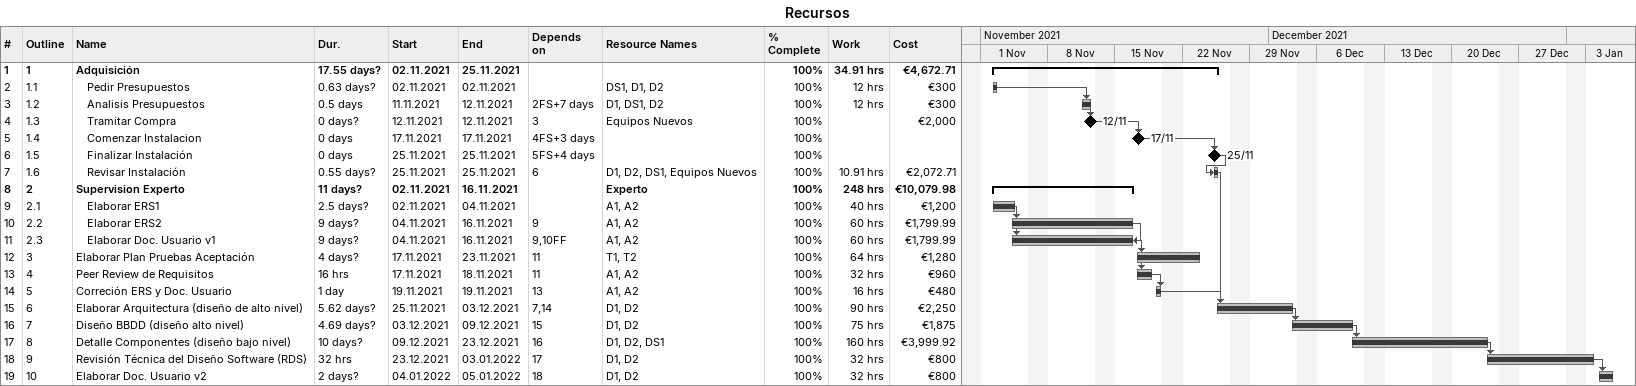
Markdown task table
Recursos

| ID | WBS | Task | Duration | Start | Finish | Predecessors | Resources | % complete | Work (h) | Cost (€) |
|---|---|---|---|---|---|---|---|---|---|---|
| 1 | 1 | **Adquisición** | 17.55d? | 2021-11-02 | 2021-11-25 |  |  | 100 | 34.91 | 4672.71 |
| 2 | 1.1 | Pedir Presupuestos | 0.63d? | 2021-11-02 | 2021-11-02 |  | DS1, D1, D2 | 100 | 12 | 300 |
| 3 | 1.2 | Analisis Presupuestos | 0.5d | 2021-11-11 | 2021-11-12 | 2FS+7d | D1, DS1, D2 | 100 | 12 | 300 |
| 4 | 1.3 | Tramitar Compra | 0d? | 2021-11-12 | 2021-11-12 | 3 | Equipos Nuevos | 100 |  | 2000 |
| 5 | 1.4 | Comenzar Instalacion | 0d | 2021-11-17 | 2021-11-17 | 4FS+3d |  | 100 |  |  |
| 6 | 1.5 | Finalizar Instalación | 0d | 2021-11-25 | 2021-11-25 | 5FS+4d |  | 100 |  |  |
| 7 | 1.6 | Revisar Instalación | 0.55d? | 2021-11-25 | 2021-11-25 | 6 | D1, D2, DS1, Equipos Nuevos | 100 | 10.91 | 2072.71 |
| 8 | 2 | **Supervision Experto** | 11d? | 2021-11-02 | 2021-11-16 |  | Experto | 100 | 248 | 10079.98 |
| 9 | 2.1 | Elaborar ERS1 | 2.5d? | 2021-11-02 | 2021-11-04 |  | A1, A2 | 100 | 40 | 1200 |
| 10 | 2.2 | Elaborar ERS2 | 9d? | 2021-11-04 | 2021-11-16 | 9 | A1, A2 | 100 | 60 | 1799.99 |
| 11 | 2.3 | Elaborar Doc. Usuario v1 | 9d? | 2021-11-04 | 2021-11-16 | 9, 10FF | A1, A2 | 100 | 60 | 1799.99 |
| 12 | 3 | Elaborar Plan Pruebas Aceptación | 4d? | 2021-11-17 | 2021-11-23 | 11 | T1, T2 | 100 | 64 | 1280 |
| 13 | 4 | Peer Review de Requisitos | 16h | 2021-11-17 | 2021-11-18 | 11 | A1, A2 | 100 | 32 | 960 |
| 14 | 5 | Correción ERS y Doc. Usuario | 1d | 2021-11-19 | 2021-11-19 | 13 | A1, A2 | 100 | 16 | 480 |
| 15 | 6 | Elaborar Arquitectura (diseño de alto nivel) | 5.62d? | 2021-11-25 | 2021-12-03 | 7, 14 | D1, D2 | 100 | 90 | 2250 |
| 16 | 7 | Diseño BBDD (diseño alto nivel) | 4.69d? | 2021-12-03 | 2021-12-09 | 15 | D1, D2 | 100 | 75 | 1875 |
| 17 | 8 | Detalle Componentes (diseño bajo nivel) | 10d? | 2021-12-09 | 2021-12-23 | 16 | D1, D2, DS1 | 100 | 160 | 3999.92 |
| 18 | 9 | Revisión Técnica del Diseño Software (RDS) | 32h | 2021-12-23 | 2022-01-03 | 17 | D1, D2 | 100 | 32 | 800 |
| 19 | 10 | Elaborar Doc. Usuario v2 | 2d? | 2022-01-04 | 2022-01-05 | 18 | D1, D2 | 100 | 32 | 800 |
